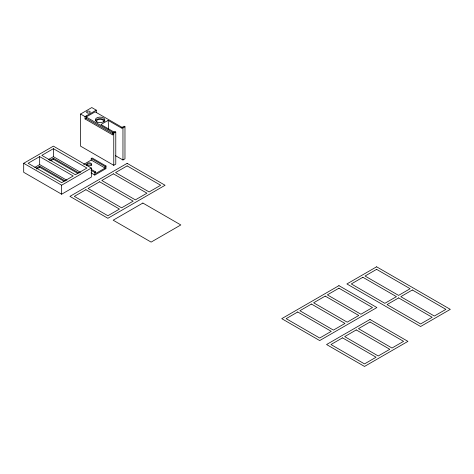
<?xml version="1.0" encoding="UTF-8"?>
<svg xmlns="http://www.w3.org/2000/svg" width="474" height="474" viewBox="0 0 474 474"><rect width="100%" height="100%" fill="white"/><g stroke="black" fill="none" stroke-linecap="round" stroke-linejoin="round"><path stroke-width="0.71" d="M96.263 110.146L85.047 116.622L85.047 118.95L112.859 135.007L112.859 132.679L114.88 131.511L115.775 132.033L115.775 164.146L113.76 165.308L80.562 146.146L80.562 114.033L91.778 107.557L96.263 110.146L96.263 112.48M85.047 118.95L86.173 118.304L113.351 133.994M23.7 163.287L53.396 146.14L91.346 168.051L91.346 177.063L61.65 194.21L23.7 172.299L23.7 163.287L61.65 185.198L91.346 168.051M39.668 156.604L28.096 163.287L61.65 182.656L73.221 175.978L39.668 156.604L39.668 164.579L66.893 180.298M53.396 148.682L41.825 155.359L75.372 174.734L86.949 168.051L53.396 148.682L53.396 156.657L80.616 172.37M115.52 155.709L122.956 159.999L124.97 158.837L124.97 126.724L124.075 126.203L122.055 127.37L122.055 128.407L108.149 120.378L100.974 124.52L114.246 132.181M34.798 167.393L39.668 164.579M48.52 159.471L53.396 156.657M36.528 167.997L39.668 166.184L65.311 180.991M49.628 160.437L53.396 158.263L79.04 173.069M36.528 169.034L39.668 167.221L64.031 181.287M50.884 160.745L53.396 159.3L77.754 173.36M112.859 132.679L113.76 133.194L115.775 132.033M113.351 132.702L86.173 117.007L95.144 111.828L122.956 127.885L124.97 126.724M91.209 158.494L105.115 166.522L105.115 168.074L91.209 160.046L91.209 158.494L92.104 157.978L106.01 166.007L106.01 168.596L94.8 175.072L91.008 172.88M83.673 164.401L91.209 160.046M91.008 170.29L94.8 172.477L95.695 171.961L95.695 173.514L105.115 168.074M105.115 166.522L106.01 166.007M80.562 114.033L85.047 116.622M91.269 169.408L95.695 171.961M108.149 120.378L108.641 129.135M122.956 127.885L122.956 159.999M113.76 133.194L113.76 165.308M94.8 172.477L94.8 175.072M86.173 115.976L86.173 118.304M61.65 185.198L61.65 194.21M53.396 158.263L53.396 159.3M39.668 166.184L39.668 167.221M86.647 165.361A2.536 1.463 0 0 1 89.189 163.897A2.536 1.463 0 0 1 91.725 165.361M95.47 120.698A4.77 2.755 0 0 1 100.701 118.684A4.77 2.755 0 0 1 104.843 121.415M96.518 121.96A3.679 2.127 0 0 1 100.073 119.288A3.679 2.127 0 0 1 103.634 121.96M127.127 163.352L69.939 196.372L107.882 218.283L165.076 185.263L127.127 163.352M85.907 189.689L74.335 196.372L107.882 215.741L119.46 209.064L85.907 189.689M99.629 181.767L88.057 188.451L121.611 207.819L133.182 201.136L99.629 181.767M113.405 173.816L101.827 180.499L135.38 199.868L146.958 193.185L113.405 173.816M127.127 165.888L115.555 172.572L149.109 191.946L160.68 185.263L127.127 165.888M142.87 203.05L113.173 220.191L151.123 242.101L180.819 224.954L142.87 203.05M338.94 285.644L281.752 318.664L319.695 340.569L376.889 307.549L338.94 285.644M297.719 311.981L286.148 318.664L319.695 338.033L331.273 331.35L297.719 311.981M311.442 304.053L299.87 310.737L333.423 330.111L344.995 323.428L311.442 304.053M325.217 296.102L313.64 302.785L347.193 322.16L358.771 315.477L325.217 296.102M338.94 288.18L327.368 294.864L360.921 314.232L372.493 307.549L338.94 288.18M376.599 266.809L346.903 283.95L420.604 326.503L450.3 309.356L376.599 266.809M362.877 277.272L351.299 283.95L384.852 303.324L396.43 296.641L362.877 277.272M376.599 269.345L365.027 276.028L398.581 295.397L410.152 288.713L376.599 269.345M398.628 297.909L387.051 304.592L420.604 323.961L432.175 317.284L398.628 297.909M412.35 289.987L400.779 296.665L434.332 316.039L445.904 309.356L412.35 289.987M369.981 319.464L326.562 344.533L364.512 366.443L407.93 341.375L369.981 319.464M342.53 337.849L330.959 344.533L364.512 363.908L376.083 357.224L342.53 337.849M356.258 329.928L344.681 336.611L378.234 355.98L389.812 349.297L356.258 329.928M370.028 321.976L358.457 328.66L392.004 348.029L403.581 341.345L370.028 321.976M87.394 165.361A2.536 1.463 0 0 0 91.636 164.703A2.536 1.463 0 0 0 88.531 162.908A2.536 1.463 0 0 0 87.394 165.361M87.133 112.83A1.807 1.043 0 0 0 90.161 112.362A1.807 1.043 0 0 0 87.945 111.082A1.807 1.043 0 0 0 87.133 112.83M97.691 122.245A4.77 2.755 0 0 0 104.843 119.857A4.77 2.755 0 0 0 97.691 117.475A4.77 2.755 0 0 0 97.691 122.245"/></g></svg>
